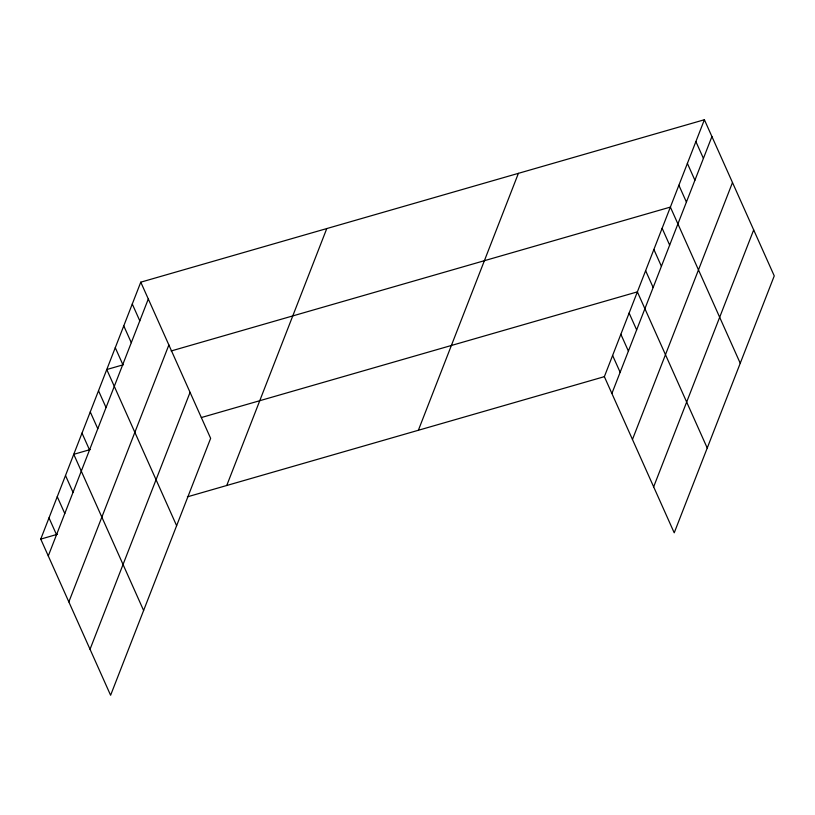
<?xml version="1.0" encoding="UTF-8"?>
<svg xmlns="http://www.w3.org/2000/svg" width="815" height="815" viewBox="0 0 815 815"><rect width="100%" height="100%" fill="white"/><g stroke="black" fill="none" stroke-linecap="round" stroke-linejoin="round"><path stroke-width="1.22" d="M140.781 282.173L210.637 438.338L110.606 695.266L40.75 539.102L140.781 282.173L704.394 119.734L774.25 275.898L674.219 532.827L604.363 376.662L704.394 119.734M48.279 555.922L148.299 299.003M68.847 601.908L168.868 344.979M90.037 649.28L190.068 392.361M226.743 485.496L326.774 228.567M418.37 430.259L518.401 173.34M611.892 393.482L711.923 136.553M632.46 439.468L732.491 182.54M653.65 486.84L753.681 229.922M123.462 364.723L106.765 369.531L176.621 525.695M171.15 350.97L670.388 207.091L740.244 363.256M90.455 449.503L73.758 454.312L143.613 610.476M201.336 417.545L637.371 291.872L707.237 448.036M40.75 539.102L57.437 534.283M187.399 496.834L604.363 376.662M695.888 141.576L703.416 158.395M687.391 163.418L694.91 180.237M678.885 185.25L686.413 202.069M662.137 228.282L669.655 245.111M653.885 249.482L661.403 266.301M645.633 270.682L653.151 287.501M629.119 313.072L636.647 329.892M620.867 334.262L628.396 351.092M612.615 355.462L620.144 372.282M132.275 304.015L139.803 320.835M123.768 325.857L131.297 342.677M115.272 347.689L122.8 364.509M98.513 390.731L106.042 407.551M90.261 411.921L97.79 428.741M82.009 433.122L89.538 449.941M65.506 475.512L73.034 492.331M57.254 496.702L64.782 513.532M49.002 517.902L56.53 534.721"/></g></svg>
